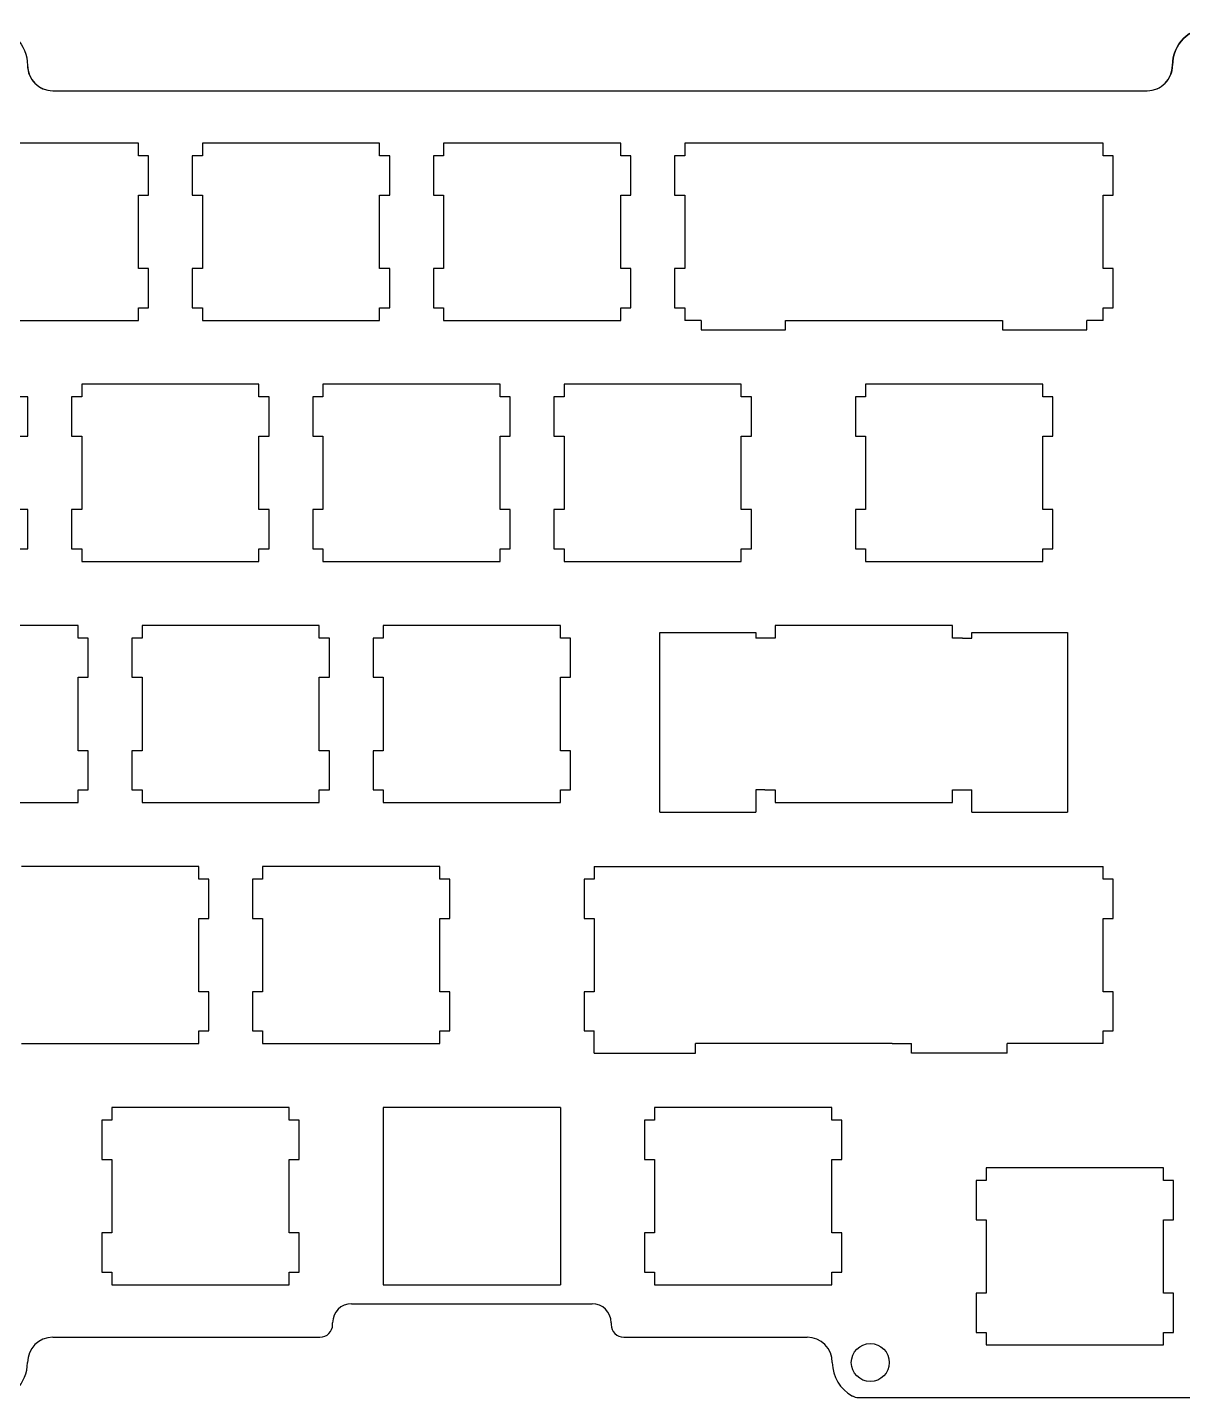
# Model space of a CAD drawing. Header units: millimetres. Extents: x -1 to 391, y -2 to 107.
# Drawn here: x 198.4 to 289.6, y -1.8 to 106.7 of the extents above; entities that cross this region are included whole.
import ezdxf

# ---------------------------------------------------------------- set-up
doc = ezdxf.new("R2010")
doc.units = ezdxf.units.MM

msp = doc.modelspace()

# ---------------------------------------------------------------- linework, layer by layer
for p, q in [((200.36, 101.72), (286.8, 101.72)), ((200.36, 101.72), (286.8, 101.72)), ((200.36, 101.72), (286.8, 101.72)), ((200.36, 101.72), (286.8, 101.72)), ((200.36, 101.72), (286.8, 101.72)), ((200.36, 101.72), (286.8, 101.72)), ((200.36, 101.72), (286.8, 101.72)), ((200.36, 101.72), (286.8, 101.72)), ((200.36, 101.72), (286.8, 101.72)), ((200.36, 101.72), (286.8, 101.72)), ((200.36, 101.72), (286.8, 101.72)), ((200.36, 101.72), (286.8, 101.72)), ((200.36, 101.72), (286.8, 101.72)), ((200.36, 101.72), (286.8, 101.72)), ((200.36, 101.72), (286.8, 101.72)), ((200.36, 101.72), (286.8, 101.72)), ((200.36, 101.72), (286.8, 101.72)), ((200.36, 101.72), (286.8, 101.72)), ((200.36, 101.72), (286.8, 101.72)), ((271.41, 59.47), (257.41, 59.47)), ((257.41, 45.47), (271.41, 45.47)), ((275.75, 25.67), (268.18, 25.67)), ((223.96, 5.87), (242.96, 5.87)), ((223.96, 5.87), (242.96, 5.87)), ((223.96, 5.87), (242.96, 5.87)), ((223.96, 5.87), (242.96, 5.87)), ((223.96, 5.87), (242.96, 5.87)), ((223.96, 5.87), (242.96, 5.87)), ((223.96, 5.87), (242.96, 5.87)), ((223.96, 5.87), (242.96, 5.87)), ((223.96, 5.87), (242.96, 5.87)), ((223.96, 5.87), (242.96, 5.87)), ((223.96, 5.87), (242.96, 5.87)), ((223.96, 5.87), (242.96, 5.87)), ((223.96, 5.87), (242.96, 5.87)), ((223.96, 5.87), (242.96, 5.87)), ((223.96, 5.87), (242.96, 5.87)), ((223.96, 5.87), (242.96, 5.87)), ((223.96, 5.87), (242.96, 5.87)), ((223.96, 5.87), (242.96, 5.87)), ((223.96, 5.87), (242.96, 5.87)), ((223.96, 5.87), (242.96, 5.87)), ((222.46, 4.22), (222.46, 4.37)), ((244.46, 4.37), (244.46, 4.22)), ((200.36, 3.22), (221.46, 3.22)), ((245.46, 3.22), (259.93, 3.22)), ((263.99, -1.54), (336.28, -1.54)), ((263.99, -1.54), (336.28, -1.54)), ((263.99, -1.54), (336.28, -1.54)), ((263.99, -1.54), (336.28, -1.54)), ((263.99, -1.54), (336.28, -1.54)), ((263.99, -1.54), (336.28, -1.54)), ((263.99, -1.54), (336.28, -1.54)), ((263.99, -1.54), (336.28, -1.54)), ((263.99, -1.54), (336.28, -1.54)), ((263.99, -1.54), (336.28, -1.54)), ((263.99, -1.54), (336.28, -1.54)), ((263.99, -1.54), (336.28, -1.54)), ((263.99, -1.54), (336.28, -1.54)), ((263.99, -1.54), (336.28, -1.54)), ((263.99, -1.54), (336.28, -1.54)), ((263.99, -1.54), (336.28, -1.54)), ((263.99, -1.54), (336.28, -1.54)), ((263.99, -1.54), (336.28, -1.54)), ((263.99, -1.54), (336.28, -1.54)), ((263.99, -1.54), (336.28, -1.54))]:
    msp.add_line(p, q)
at = {"color": 0}
for p, q in [((207.12, 97.57), (193.12, 97.57)), ((207.12, 96.57), (207.12, 97.57)), ((207.92, 96.57), (207.12, 96.57)), ((207.92, 93.47), (207.92, 96.57)), ((212.17, 96.57), (211.37, 96.57)), ((211.37, 96.57), (211.37, 93.47)), ((212.17, 97.57), (212.17, 96.57)), ((226.17, 97.57), (212.17, 97.57)), ((226.17, 96.57), (226.17, 97.57)), ((226.97, 96.57), (226.17, 96.57)), ((226.97, 93.47), (226.97, 96.57)), ((231.22, 96.57), (230.42, 96.57)), ((230.42, 96.57), (230.42, 93.47)), ((231.22, 96.57), (230.42, 96.57)), ((230.42, 96.57), (230.42, 93.47)), ((231.22, 97.57), (231.22, 96.57)), ((245.22, 97.57), (231.22, 97.57)), ((231.22, 97.57), (231.22, 96.57)), ((245.22, 97.57), (231.22, 97.57)), ((245.22, 96.57), (245.22, 97.57)), ((245.22, 96.57), (245.22, 97.57)), ((246.02, 96.57), (245.22, 96.57)), ((246.02, 96.57), (245.22, 96.57)), ((246.02, 93.47), (246.02, 96.57)), ((246.02, 93.47), (246.02, 96.57)), ((250.27, 96.57), (249.47, 96.57)), ((249.47, 96.57), (249.47, 93.47)), ((250.27, 97.57), (250.27, 96.57)), ((264.27, 97.57), (250.27, 97.57)), ((273.79, 97.57), (259.79, 97.57)), ((283.32, 97.57), (269.32, 97.57)), ((283.32, 96.57), (283.32, 97.57)), ((284.12, 96.57), (283.32, 96.57)), ((284.12, 93.47), (284.12, 96.57)), ((207.12, 87.67), (207.12, 93.47)), ((207.12, 93.47), (207.92, 93.47)), ((211.37, 93.47), (212.17, 93.47)), ((212.17, 93.47), (212.17, 87.67)), ((226.17, 87.67), (226.17, 93.47)), ((226.17, 93.47), (226.97, 93.47)), ((230.42, 93.47), (231.22, 93.47)), ((230.42, 93.47), (231.22, 93.47)), ((231.22, 93.47), (231.22, 87.67)), ((231.22, 93.47), (231.22, 87.67)), ((245.22, 87.67), (245.22, 93.47)), ((245.22, 93.47), (246.02, 93.47)), ((245.22, 87.67), (245.22, 93.47)), ((245.22, 93.47), (246.02, 93.47)), ((249.47, 93.47), (250.27, 93.47)), ((250.27, 93.47), (250.27, 87.67)), ((283.32, 87.67), (283.32, 93.47)), ((283.32, 93.47), (284.12, 93.47)), ((207.92, 87.67), (207.12, 87.67)), ((207.92, 84.57), (207.92, 87.67)), ((212.17, 87.67), (211.37, 87.67)), ((211.37, 87.67), (211.37, 84.57)), ((226.97, 87.67), (226.17, 87.67)), ((226.97, 84.57), (226.97, 87.67)), ((231.22, 87.67), (230.42, 87.67)), ((230.42, 87.67), (230.42, 84.57)), ((231.22, 87.67), (230.42, 87.67)), ((230.42, 87.67), (230.42, 84.57)), ((246.02, 87.67), (245.22, 87.67)), ((246.02, 87.67), (245.22, 87.67)), ((246.02, 84.57), (246.02, 87.67)), ((246.02, 84.57), (246.02, 87.67)), ((250.27, 87.67), (249.47, 87.67)), ((249.47, 87.67), (249.47, 84.57)), ((284.12, 87.67), (283.32, 87.67)), ((284.12, 84.57), (284.12, 87.67)), ((193.12, 83.57), (207.12, 83.57)), ((207.12, 83.57), (207.12, 84.57)), ((207.12, 84.57), (207.92, 84.57)), ((211.37, 84.57), (212.17, 84.57)), ((212.17, 84.57), (212.17, 83.57)), ((212.17, 83.57), (226.17, 83.57)), ((226.17, 83.57), (226.17, 84.57)), ((226.17, 84.57), (226.97, 84.57)), ((230.42, 84.57), (231.22, 84.57)), ((230.42, 84.57), (231.22, 84.57)), ((231.22, 84.57), (231.22, 83.57)), ((231.22, 84.57), (231.22, 83.57)), ((231.22, 83.57), (245.22, 83.57)), ((231.22, 83.57), (245.22, 83.57)), ((245.22, 83.57), (245.22, 84.57)), ((245.22, 84.57), (246.02, 84.57)), ((245.22, 83.57), (245.22, 84.57)), ((245.22, 84.57), (246.02, 84.57)), ((249.47, 84.57), (250.27, 84.57)), ((250.27, 84.57), (250.27, 83.57)), ((283.32, 83.57), (283.32, 84.57)), ((283.32, 84.57), (284.12, 84.57)), ((253.24, 82.82), (256.54, 82.82)), ((277.04, 82.82), (280.34, 82.82)), ((202.64, 78.52), (202.64, 77.52)), ((216.64, 78.52), (202.64, 78.52)), ((216.64, 77.52), (216.64, 78.52)), ((221.69, 78.52), (221.69, 77.52)), ((235.69, 78.52), (221.69, 78.52)), ((235.69, 77.52), (235.69, 78.52)), ((240.74, 78.52), (240.74, 77.52)), ((254.74, 78.52), (240.74, 78.52)), ((254.74, 77.52), (254.74, 78.52)), ((264.56, 78.52), (264.56, 77.52)), ((278.56, 78.52), (264.56, 78.52)), ((278.56, 77.52), (278.56, 78.52)), ((198.39, 77.52), (197.59, 77.52)), ((198.39, 74.42), (198.39, 77.52)), ((202.64, 77.52), (201.84, 77.52)), ((201.84, 77.52), (201.84, 74.42)), ((217.44, 77.52), (216.64, 77.52)), ((217.44, 74.42), (217.44, 77.52)), ((221.69, 77.52), (220.89, 77.52)), ((220.89, 77.52), (220.89, 74.42)), ((236.49, 77.52), (235.69, 77.52)), ((236.49, 74.42), (236.49, 77.52)), ((240.74, 77.52), (239.94, 77.52)), ((239.94, 77.52), (239.94, 74.42)), ((255.54, 77.52), (254.74, 77.52)), ((255.54, 74.42), (255.54, 77.52)), ((264.56, 77.52), (263.76, 77.52)), ((263.76, 77.52), (263.76, 74.42)), ((279.36, 77.52), (278.56, 77.52)), ((279.36, 74.42), (279.36, 77.52)), ((197.59, 74.42), (198.39, 74.42)), ((201.84, 74.42), (202.64, 74.42)), ((202.64, 74.42), (202.64, 68.62)), ((216.64, 68.62), (216.64, 74.42)), ((216.64, 74.42), (217.44, 74.42)), ((220.89, 74.42), (221.69, 74.42)), ((221.69, 74.42), (221.69, 68.62)), ((235.69, 68.62), (235.69, 74.42)), ((235.69, 74.42), (236.49, 74.42)), ((239.94, 74.42), (240.74, 74.42)), ((240.74, 74.42), (240.74, 68.62)), ((254.74, 68.62), (254.74, 74.42)), ((254.74, 74.42), (255.54, 74.42)), ((263.76, 74.42), (264.56, 74.42)), ((264.56, 74.42), (264.56, 68.62)), ((278.56, 68.62), (278.56, 74.42)), ((278.56, 74.42), (279.36, 74.42)), ((198.39, 68.62), (197.59, 68.62)), ((198.39, 65.52), (198.39, 68.62)), ((202.64, 68.62), (201.84, 68.62)), ((201.84, 68.62), (201.84, 65.52)), ((217.44, 68.62), (216.64, 68.62)), ((217.44, 65.52), (217.44, 68.62)), ((221.69, 68.62), (220.89, 68.62)), ((220.89, 68.62), (220.89, 65.52)), ((236.49, 68.62), (235.69, 68.62)), ((236.49, 65.52), (236.49, 68.62)), ((240.74, 68.62), (239.94, 68.62)), ((239.94, 68.62), (239.94, 65.52)), ((255.54, 68.62), (254.74, 68.62)), ((255.54, 65.52), (255.54, 68.62)), ((264.56, 68.62), (263.76, 68.62)), ((263.76, 68.62), (263.76, 65.52)), ((279.36, 68.62), (278.56, 68.62)), ((279.36, 65.52), (279.36, 68.62)), ((197.59, 65.52), (198.39, 65.52)), ((201.84, 65.52), (202.64, 65.52)), ((202.64, 65.52), (202.64, 64.52)), ((216.64, 64.52), (216.64, 65.52)), ((216.64, 65.52), (217.44, 65.52)), ((220.89, 65.52), (221.69, 65.52)), ((221.69, 65.52), (221.69, 64.52)), ((235.69, 64.52), (235.69, 65.52)), ((235.69, 65.52), (236.49, 65.52)), ((239.94, 65.52), (240.74, 65.52)), ((240.74, 65.52), (240.74, 64.52)), ((254.74, 64.52), (254.74, 65.52)), ((254.74, 65.52), (255.54, 65.52)), ((263.76, 65.52), (264.56, 65.52)), ((264.56, 65.52), (264.56, 64.52)), ((278.56, 64.52), (278.56, 65.52)), ((278.56, 65.52), (279.36, 65.52)), ((202.64, 64.52), (216.64, 64.52)), ((221.69, 64.52), (235.69, 64.52)), ((240.74, 64.52), (254.74, 64.52)), ((264.56, 64.52), (278.56, 64.52)), ((202.36, 59.47), (188.36, 59.47)), ((202.36, 58.47), (202.36, 59.47)), ((207.41, 59.47), (207.41, 58.47)), ((221.41, 59.47), (207.41, 59.47)), ((221.41, 58.47), (221.41, 59.47)), ((226.46, 59.47), (226.46, 58.47)), ((240.46, 59.47), (226.46, 59.47)), ((240.46, 58.47), (240.46, 59.47)), ((257.41, 59.47), (257.41, 58.47)), ((271.41, 58.47), (271.41, 59.47)), ((203.16, 58.47), (202.36, 58.47)), ((203.16, 55.37), (203.16, 58.47)), ((207.41, 58.47), (206.61, 58.47)), ((206.61, 58.47), (206.61, 55.37)), ((222.21, 58.47), (221.41, 58.47)), ((222.21, 55.37), (222.21, 58.47)), ((226.46, 58.47), (225.66, 58.47)), ((225.66, 58.47), (225.66, 55.37)), ((241.26, 58.47), (240.46, 58.47)), ((241.26, 55.37), (241.26, 58.47)), ((257.41, 58.47), (256.61, 58.47)), ((272.21, 58.47), (271.41, 58.47)), ((202.36, 49.57), (202.36, 55.37)), ((202.36, 55.37), (203.16, 55.37)), ((206.61, 55.37), (207.41, 55.37)), ((207.41, 55.37), (207.41, 49.57)), ((221.41, 49.57), (221.41, 55.37)), ((221.41, 55.37), (222.21, 55.37)), ((225.66, 55.37), (226.46, 55.37)), ((226.46, 55.37), (226.46, 49.57)), ((240.46, 49.57), (240.46, 55.37)), ((240.46, 55.37), (241.26, 55.37)), ((203.16, 49.57), (202.36, 49.57)), ((203.16, 46.47), (203.16, 49.57)), ((207.41, 49.57), (206.61, 49.57)), ((206.61, 49.57), (206.61, 46.47)), ((222.21, 49.57), (221.41, 49.57)), ((222.21, 46.47), (222.21, 49.57)), ((226.46, 49.57), (225.66, 49.57)), ((225.66, 49.57), (225.66, 46.47)), ((241.26, 49.57), (240.46, 49.57)), ((241.26, 46.47), (241.26, 49.57)), ((202.36, 45.47), (202.36, 46.47)), ((202.36, 46.47), (203.16, 46.47)), ((206.61, 46.47), (207.41, 46.47)), ((207.41, 46.47), (207.41, 45.47)), ((221.41, 45.47), (221.41, 46.47)), ((221.41, 46.47), (222.21, 46.47)), ((225.66, 46.47), (226.46, 46.47)), ((226.46, 46.47), (226.46, 45.47)), ((240.46, 45.47), (240.46, 46.47)), ((240.46, 46.47), (241.26, 46.47)), ((256.61, 46.47), (257.41, 46.47)), ((257.41, 46.47), (257.41, 45.47)), ((271.41, 45.47), (271.41, 46.47)), ((271.41, 46.47), (272.21, 46.47)), ((188.36, 45.47), (202.36, 45.47)), ((207.41, 45.47), (221.41, 45.47)), ((226.46, 45.47), (240.46, 45.47)), ((211.88, 40.42), (197.88, 40.42)), ((211.88, 39.42), (211.88, 40.42)), ((216.93, 40.42), (216.93, 39.42)), ((230.93, 40.42), (216.93, 40.42)), ((230.93, 39.42), (230.93, 40.42)), ((243.13, 40.42), (243.13, 39.42)), ((283.32, 39.42), (283.32, 40.42)), ((283.32, 39.42), (283.32, 40.42)), ((212.68, 39.42), (211.88, 39.42)), ((212.68, 36.32), (212.68, 39.42)), ((216.93, 39.42), (216.13, 39.42)), ((216.13, 39.42), (216.13, 36.32)), ((231.73, 39.42), (230.93, 39.42)), ((231.73, 36.32), (231.73, 39.42)), ((243.13, 39.42), (242.32, 39.42)), ((242.32, 39.42), (242.32, 36.32)), ((284.12, 39.42), (283.32, 39.42)), ((284.12, 39.42), (283.32, 39.42)), ((284.12, 36.32), (284.12, 39.42)), ((284.12, 36.32), (284.12, 39.42)), ((211.88, 30.52), (211.88, 36.32)), ((211.88, 36.32), (212.68, 36.32)), ((216.13, 36.32), (216.93, 36.32)), ((216.93, 36.32), (216.93, 30.52)), ((230.93, 30.52), (230.93, 36.32)), ((230.93, 36.32), (231.73, 36.32)), ((242.32, 36.32), (243.13, 36.32)), ((243.13, 36.32), (243.13, 30.52)), ((283.32, 30.52), (283.32, 36.32)), ((283.32, 36.32), (284.12, 36.32)), ((283.32, 30.52), (283.32, 36.32)), ((283.32, 36.32), (284.12, 36.32)), ((212.68, 30.52), (211.88, 30.52)), ((212.68, 27.42), (212.68, 30.52)), ((216.93, 30.52), (216.13, 30.52)), ((216.13, 30.52), (216.13, 27.42)), ((231.73, 30.52), (230.93, 30.52)), ((231.73, 27.42), (231.73, 30.52)), ((243.13, 30.52), (242.32, 30.52)), ((242.32, 30.52), (242.32, 27.42)), ((284.12, 30.52), (283.32, 30.52)), ((284.12, 30.52), (283.32, 30.52)), ((284.12, 27.42), (284.12, 30.52)), ((284.12, 27.42), (284.12, 30.52)), ((211.88, 26.42), (211.88, 27.42)), ((211.88, 27.42), (212.68, 27.42)), ((216.13, 27.42), (216.93, 27.42)), ((216.93, 27.42), (216.93, 26.42)), ((230.93, 26.42), (230.93, 27.42)), ((230.93, 27.42), (231.73, 27.42)), ((242.32, 27.42), (243.13, 27.42)), ((283.32, 26.42), (283.32, 27.42)), ((283.32, 27.42), (284.12, 27.42)), ((283.32, 26.42), (283.32, 27.42)), ((283.32, 27.42), (284.12, 27.42)), ((197.88, 26.42), (211.88, 26.42)), ((216.93, 26.42), (230.93, 26.42)), ((205.03, 21.37), (205.03, 20.37)), ((219.03, 21.37), (205.03, 21.37)), ((219.03, 20.37), (219.03, 21.37)), ((240.46, 21.37), (226.46, 21.37)), ((247.89, 21.37), (247.89, 20.37)), ((261.89, 21.37), (247.89, 21.37)), ((261.89, 20.37), (261.89, 21.37)), ((205.03, 20.37), (204.23, 20.37)), ((204.23, 20.37), (204.23, 17.27)), ((219.83, 20.37), (219.03, 20.37)), ((219.83, 17.27), (219.83, 20.37)), ((247.89, 20.37), (247.09, 20.37)), ((247.09, 20.37), (247.09, 17.27)), ((262.69, 20.37), (261.89, 20.37)), ((262.69, 17.27), (262.69, 20.37)), ((204.23, 17.27), (205.03, 17.27)), ((205.03, 17.27), (205.03, 11.47)), ((219.03, 11.47), (219.03, 17.27)), ((219.03, 17.27), (219.83, 17.27)), ((247.09, 17.27), (247.89, 17.27)), ((247.89, 17.27), (247.89, 11.47)), ((261.89, 11.47), (261.89, 17.27)), ((261.89, 17.27), (262.69, 17.27)), ((274.08, 16.61), (274.08, 15.6)), ((288.08, 16.61), (274.08, 16.61)), ((288.08, 15.6), (288.08, 16.61)), ((274.08, 15.6), (273.28, 15.6)), ((273.28, 15.6), (273.28, 12.51)), ((288.88, 15.6), (288.08, 15.6)), ((288.88, 12.51), (288.88, 15.6)), ((273.28, 12.51), (274.08, 12.51)), ((274.08, 12.51), (274.08, 6.71)), ((288.08, 6.71), (288.08, 12.51)), ((288.08, 12.51), (288.88, 12.51)), ((205.03, 11.47), (204.23, 11.47)), ((204.23, 11.47), (204.23, 8.37)), ((219.83, 11.47), (219.03, 11.47)), ((219.83, 8.37), (219.83, 11.47)), ((247.89, 11.47), (247.09, 11.47)), ((247.09, 11.47), (247.09, 8.37)), ((262.69, 11.47), (261.89, 11.47)), ((262.69, 8.37), (262.69, 11.47)), ((204.23, 8.37), (205.03, 8.37)), ((205.03, 8.37), (205.03, 7.37)), ((219.03, 7.37), (219.03, 8.37)), ((219.03, 8.37), (219.83, 8.37)), ((247.09, 8.37), (247.89, 8.37)), ((247.89, 8.37), (247.89, 7.37)), ((261.89, 7.37), (261.89, 8.37)), ((261.89, 8.37), (262.69, 8.37)), ((205.03, 7.37), (219.03, 7.37)), ((226.46, 7.37), (240.46, 7.37)), ((247.89, 7.37), (261.89, 7.37)), ((274.08, 6.71), (273.28, 6.71)), ((273.28, 6.71), (273.28, 3.6)), ((288.88, 6.71), (288.08, 6.71)), ((288.88, 3.6), (288.88, 6.71)), ((273.28, 3.6), (274.08, 3.6)), ((274.08, 3.6), (274.08, 2.61)), ((288.08, 2.61), (288.08, 3.6)), ((288.08, 3.6), (288.88, 3.6)), ((274.08, 2.61), (288.08, 2.61))]:
    msp.add_line(p, q, dxfattribs=at)
at = {"lineweight": -3}
for p, q in [((251.57, 83.57), (250.27, 83.57)), ((251.57, 83.57), (251.57, 82.82)), ((258.22, 82.82), (258.22, 83.57)), ((258.22, 83.57), (275.37, 83.57)), ((275.37, 83.57), (275.37, 82.82)), ((282.02, 82.82), (282.02, 83.57)), ((283.32, 83.57), (282.02, 83.57)), ((251.57, 82.82), (258.22, 82.82)), ((275.37, 82.82), (282.02, 82.82)), ((248.31, 44.72), (248.31, 58.92)), ((248.31, 58.92), (255.89, 58.92)), ((255.89, 58.92), (255.89, 58.47)), ((272.94, 58.92), (280.51, 58.92)), ((272.94, 58.47), (272.94, 58.92)), ((280.51, 58.92), (280.51, 44.72)), ((256.61, 58.47), (255.89, 58.47)), ((272.21, 58.47), (272.94, 58.47)), ((256.61, 46.47), (255.89, 46.47)), ((255.89, 46.47), (255.89, 44.72)), ((272.21, 46.47), (272.94, 46.47)), ((272.94, 44.72), (272.94, 46.47)), ((248.31, 44.72), (255.89, 44.72)), ((272.94, 44.72), (280.51, 44.72)), ((243.13, 40.42), (283.32, 40.42)), ((243.13, 25.67), (243.13, 27.42)), ((251.11, 25.67), (251.11, 26.42)), ((266.65, 26.42), (251.11, 26.42)), ((266.65, 26.42), (268.18, 26.42)), ((268.18, 25.67), (268.18, 26.42)), ((275.75, 25.67), (275.75, 26.42)), ((283.32, 26.42), (275.75, 26.42)), ((243.13, 25.67), (251.11, 25.67)), ((226.46, 21.37), (226.46, 7.37)), ((240.46, 21.37), (240.46, 7.37))]:
    msp.add_line(p, q, dxfattribs=at)
msp.add_lwpolyline([(192.36, 103.72, -1), (198.36, 103.72, 0.414214), (200.36, 101.72), (286.8, 101.72, 0.414214), (288.8, 103.72, -1), (294.8, 103.72, 0.414214), (296.8, 101.72), (383.24, 101.72, 0.414214), (385.24, 103.72, -1), (391.24, 103.72)], format="xyb")
msp.add_circle((264.93, 1.22), 1.5)
for centre, radius, start, end in [((291.8, 103.72), 3, 0, 180), ((291.8, 103.72), 3, 0, 180), ((291.8, 103.72), 3, 0, 180), ((291.8, 103.72), 3, 0, 180), ((291.8, 103.72), 3, 0, 180), ((291.8, 103.72), 3, 0, 180), ((291.8, 103.72), 3, 0, 180), ((291.8, 103.72), 3, 0, 180), ((291.8, 103.72), 3, 0, 180), ((291.8, 103.72), 3, 0, 180), ((291.8, 103.72), 3, 0, 180), ((291.8, 103.72), 3, 0, 180), ((291.8, 103.72), 3, 0, 180), ((291.8, 103.72), 3, 0, 180), ((291.8, 103.72), 3, 0, 180), ((291.8, 103.72), 3, 0, 180), ((291.8, 103.72), 3, 0, 180), ((291.8, 103.72), 3, 0, 180), ((291.8, 103.72), 3, 0, 180), ((200.36, 103.72), 2, 180, 270), ((200.36, 103.72), 2, 180, 270), ((200.36, 103.72), 2, 180, 270), ((200.36, 103.72), 2, 180, 270), ((200.36, 103.72), 2, 180, 270), ((200.36, 103.72), 2, 180, 270), ((200.36, 103.72), 2, 180, 270), ((200.36, 103.72), 2, 180, 270), ((200.36, 103.72), 2, 180, 270), ((200.36, 103.72), 2, 180, 270), ((200.36, 103.72), 2, 180, 270), ((200.36, 103.72), 2, 180, 270), ((200.36, 103.72), 2, 180, 270), ((200.36, 103.72), 2, 180, 270), ((200.36, 103.72), 2, 180, 270), ((200.36, 103.72), 2, 180, 270), ((200.36, 103.72), 2, 180, 270), ((200.36, 103.72), 2, 180, 270), ((200.36, 103.72), 2, 180, 270), ((286.8, 103.72), 2, 270, 0), ((286.8, 103.72), 2, 270, 0), ((286.8, 103.72), 2, 270, 0), ((286.8, 103.72), 2, 270, 0), ((286.8, 103.72), 2, 270, 0), ((286.8, 103.72), 2, 270, 0), ((286.8, 103.72), 2, 270, 0), ((286.8, 103.72), 2, 270, 0), ((286.8, 103.72), 2, 270, 0), ((286.8, 103.72), 2, 270, 0), ((286.8, 103.72), 2, 270, 0), ((286.8, 103.72), 2, 270, 0), ((286.8, 103.72), 2, 270, 0), ((286.8, 103.72), 2, 270, 0), ((286.8, 103.72), 2, 270, 0), ((286.8, 103.72), 2, 270, 0), ((286.8, 103.72), 2, 270, 0), ((286.8, 103.72), 2, 270, 0), ((286.8, 103.72), 2, 270, 0), ((286.8, 103.72), 2, 270, 0), ((286.8, 103.72), 2, 270, 0), ((286.8, 103.72), 2, 270, 0), ((286.8, 103.72), 2, 270, 0), ((286.8, 103.72), 2, 270, 0), ((286.8, 103.72), 2, 270, 0), ((286.8, 103.72), 2, 270, 0), ((286.8, 103.72), 2, 270, 0), ((286.8, 103.72), 2, 270, 0), ((286.8, 103.72), 2, 270, 0), ((286.8, 103.72), 2, 270, 0), ((286.8, 103.72), 2, 270, 0), ((286.8, 103.72), 2, 270, 0), ((286.8, 103.72), 2, 270, 0), ((286.8, 103.72), 2, 270, 0), ((286.8, 103.72), 2, 270, 0), ((286.8, 103.72), 2, 270, 0), ((286.8, 103.72), 2, 270, 0), ((286.8, 103.72), 2, 270, 0), ((223.96, 4.37), 1.5, 90, 180), ((223.96, 4.37), 1.5, 90, 180), ((223.96, 4.37), 1.5, 90, 180), ((223.96, 4.37), 1.5, 90, 180), ((223.96, 4.37), 1.5, 90, 180), ((223.96, 4.37), 1.5, 90, 180), ((223.96, 4.37), 1.5, 90, 180), ((223.96, 4.37), 1.5, 90, 180), ((223.96, 4.37), 1.5, 90, 180), ((223.96, 4.37), 1.5, 90, 180), ((223.96, 4.37), 1.5, 90, 180), ((223.96, 4.37), 1.5, 90, 180), ((223.96, 4.37), 1.5, 90, 180), ((223.96, 4.37), 1.5, 90, 180), ((223.96, 4.37), 1.5, 90, 180), ((223.96, 4.37), 1.5, 90, 180), ((223.96, 4.37), 1.5, 90, 180), ((223.96, 4.37), 1.5, 90, 180), ((223.96, 4.37), 1.5, 90, 180), ((223.96, 4.37), 1.5, 90, 180), ((242.96, 4.37), 1.5, 0, 90), ((242.96, 4.37), 1.5, 0, 90), ((242.96, 4.37), 1.5, 0, 90), ((242.96, 4.37), 1.5, 0, 90), ((242.96, 4.37), 1.5, 0, 90), ((242.96, 4.37), 1.5, 0, 90), ((242.96, 4.37), 1.5, 0, 90), ((242.96, 4.37), 1.5, 0, 90), ((242.96, 4.37), 1.5, 0, 90), ((242.96, 4.37), 1.5, 0, 90), ((242.96, 4.37), 1.5, 0, 90), ((242.96, 4.37), 1.5, 0, 90), ((242.96, 4.37), 1.5, 0, 90), ((242.96, 4.37), 1.5, 0, 90), ((242.96, 4.37), 1.5, 0, 90), ((242.96, 4.37), 1.5, 0, 90), ((242.96, 4.37), 1.5, 0, 90), ((242.96, 4.37), 1.5, 0, 90), ((242.96, 4.37), 1.5, 0, 90), ((242.96, 4.37), 1.5, 360, 90), ((221.46, 4.22), 1, 270, 0), ((245.46, 4.22), 1, 180, 270), ((200.36, 1.22), 2, 90, 180), ((200.36, 1.22), 2, 90, 180), ((200.36, 1.22), 2, 90, 180), ((200.36, 1.22), 2, 90, 180), ((200.36, 1.22), 2, 90, 180), ((200.36, 1.22), 2, 90, 180), ((200.36, 1.22), 2, 90, 180), ((200.36, 1.22), 2, 90, 180), ((200.36, 1.22), 2, 90, 180), ((200.36, 1.22), 2, 90, 180), ((200.36, 1.22), 2, 90, 180), ((200.36, 1.22), 2, 90, 180), ((200.36, 1.22), 2, 90, 180), ((200.36, 1.22), 2, 90, 180), ((200.36, 1.22), 2, 90, 180), ((200.36, 1.22), 2, 90, 180), ((200.36, 1.22), 2, 90, 180), ((200.36, 1.22), 2, 90, 180), ((200.36, 1.22), 2, 90, 180), ((200.36, 1.22), 2, 90, 180), ((259.93, 1.22), 2, 360, 90), ((259.93, 1.22), 2, 360, 90), ((259.93, 1.22), 2, 360, 90), ((259.93, 1.22), 2, 360, 90), ((259.93, 1.22), 2, 360, 90), ((259.93, 1.22), 2, 360, 90), ((259.93, 1.22), 2, 360, 90), ((259.93, 1.22), 2, 360, 90), ((259.93, 1.22), 2, 360, 90), ((259.93, 1.22), 2, 360, 90), ((259.93, 1.22), 2, 360, 90), ((259.93, 1.22), 2, 360, 90), ((259.93, 1.22), 2, 360, 90), ((259.93, 1.22), 2, 360, 90), ((259.93, 1.22), 2, 360, 90), ((259.93, 1.22), 2, 360, 90), ((259.93, 1.22), 2, 360, 90), ((259.93, 1.22), 2, 360, 90), ((259.93, 1.22), 2, 360, 90), ((259.93, 1.22), 2, 360, 90), ((195.36, 1.22), 3, 180, 360), ((264.93, 1.22), 3, 180, 241.7929), ((264.93, 1.22), 3, 180, 241.7929), ((264.93, 1.22), 3, 180, 241.7929), ((264.93, 1.22), 3, 180, 241.7929), ((264.93, 1.22), 3, 180, 241.7929), ((264.93, 1.22), 3, 180, 241.7929), ((264.93, 1.22), 3, 180, 241.7929), ((264.93, 1.22), 3, 180, 241.7929), ((264.93, 1.22), 3, 180, 241.7929), ((264.93, 1.22), 3, 180, 241.7929), ((264.93, 1.22), 3, 180, 241.7929), ((264.93, 1.22), 3, 180, 241.7929), ((264.93, 1.22), 3, 180, 241.7929), ((264.93, 1.22), 3, 180, 241.7929), ((264.93, 1.22), 3, 180, 241.7929), ((264.93, 1.22), 3, 180, 241.7929), ((264.93, 1.22), 3, 180, 241.7929), ((264.93, 1.22), 3, 180, 241.7929), ((264.93, 1.22), 3, 180, 241.7929), ((264.93, 1.22), 3, 180, 241.7929), ((263.99, -0.54), 1, 241.7929, 270), ((263.99, -0.54), 1, 241.7929, 270), ((263.99, -0.54), 1, 241.7929, 270), ((263.99, -0.54), 1, 241.7929, 270), ((263.99, -0.54), 1, 241.7929, 270), ((263.99, -0.54), 1, 241.7929, 270), ((263.99, -0.54), 1, 241.7929, 270), ((263.99, -0.54), 1, 241.7929, 270), ((263.99, -0.54), 1, 241.7929, 270), ((263.99, -0.54), 1, 241.7929, 270), ((263.99, -0.54), 1, 241.7929, 270), ((263.99, -0.54), 1, 241.7929, 270), ((263.99, -0.54), 1, 241.7929, 270), ((263.99, -0.54), 1, 241.7929, 270), ((263.99, -0.54), 1, 241.7929, 270), ((263.99, -0.54), 1, 241.7929, 270), ((263.99, -0.54), 1, 241.7929, 270), ((263.99, -0.54), 1, 241.7929, 270), ((263.99, -0.54), 1, 241.7929, 270), ((263.99, -0.54), 1, 241.7929, 270)]:
    msp.add_arc(centre, radius, start, end)

doc.saveas('drawing.dxf')
